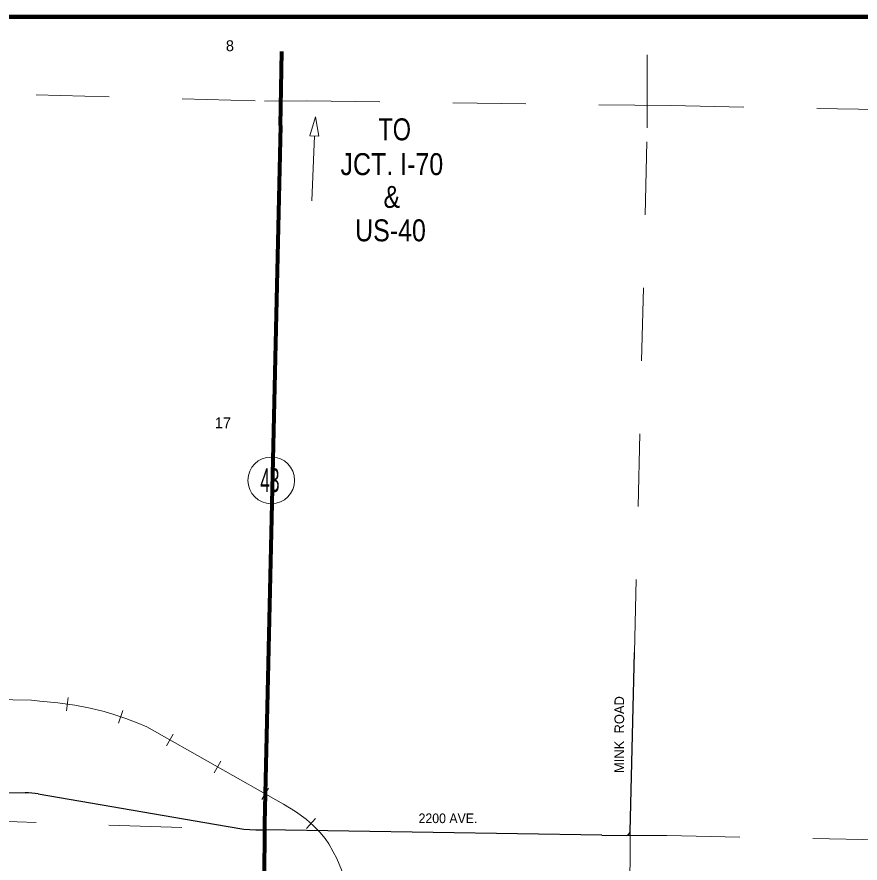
# Model space of a CAD drawing. Extents: x 149.11 to 153.06, y 38.56 to 42.5.
# Drawn here: x 150.749 to 151.904, y 41.343 to 42.503 of the extents above; entities that cross this region are included whole.
import ezdxf
from ezdxf.enums import TextEntityAlignment as Align

# ---------------------------------------------------------------- set-up
doc = ezdxf.new("R2010")
doc.units = 0
doc.header["$LTSCALE"] = 0.006
doc.linetypes.add('MEDIUM_DASHED', pattern=[4.5, 3, -1.5])
for name, color, linetype, lineweight in [('12', 7, 'Continuous', 80), ('14', 7, 'Continuous', 25), ('15', 7, 'MEDIUM_DASHED', 13), ('17', 7, 'Continuous', 13), ('19', 7, 'Continuous', 13), ('35', 7, 'Continuous', 13), ('48', 7, 'Continuous', 106)]:
    doc.layers.add(name, color=color, linetype=linetype, lineweight=lineweight)
doc.layers.add('45', color=7, linetype='Continuous')
doc.layers.add('49', color=7, linetype='Continuous')

msp = doc.modelspace()

# ---------------------------------------------------------------- linework, layer by layer
at = {"layer": '12'}
for p, q in [((151.110038, 42.353977), (151.111932, 42.455682)), ((151.110038, 42.353977), (151.088447, 41.397727)), ((151.088447, 41.397727), (151.087689, 41.316477))]:
    msp.add_line(p, q, dxfattribs=at)
at = {"layer": '14'}
for p, q in [((151.589394, 41.386553), (151.595265, 41.631818)), ((150.671212, 41.440152), (150.760227, 41.439394)), ((150.77822, 41.437879), (151.035985, 41.39375)), ((151.550379, 41.38125), (151.088447, 41.388636)), ((151.550379, 41.38125), (151.583712, 41.381061))]:
    msp.add_line(p, q, dxfattribs=at)
msp.add_lwpolyline([(151.035985, 41.39375), (151.059848, 41.389773), (151.076515, 41.388636), (151.088447, 41.388636)], dxfattribs=at)
for centre, radius, start, end in [((150.759448, 41.325848), 0.113636, 80.45509, 89.56014), ((151.583681, 41.386758), 0.005682, 269.84635, 358.60917)]:
    msp.add_arc(centre, radius, start, end, dxfattribs=at)
at = {"layer": '15'}
for p, q in [((151.612689, 42.350947), (151.612689, 42.455682)), ((150.375568, 42.407386), (151.088447, 42.3875)), ((151.146212, 42.387879), (151.088447, 42.3875)), ((151.146212, 42.387879), (151.645265, 42.381439)), ((151.645265, 42.381439), (152.105114, 42.372727)), ((151.595265, 41.631818), (151.612689, 42.350947)), ((150.475379, 41.408712), (151.076515, 41.388636)), ((151.589205, 41.344129), (151.589394, 41.386553)), ((151.583712, 41.381061), (151.639583, 41.380871)), ((151.639583, 41.380871), (152.021402, 41.372917)), ((151.589205, 41.344129), (151.58125, 41.031629))]:
    msp.add_line(p, q, dxfattribs=at)
at = {"layer": '17'}
for p, q in [((150.817045, 41.551894), (150.819318, 41.570076)), ((150.888068, 41.535038), (150.893939, 41.552462)), ((150.954167, 41.503788), (150.963068, 41.519886)), ((151.019318, 41.467045), (151.028409, 41.482955)), ((151.084659, 41.430114), (151.09375, 41.446023)), ((151.145644, 41.39053), (151.158144, 41.404167))]:
    msp.add_line(p, q, dxfattribs=at)
for points in [[(150.804924, 41.562689), (150.780303, 41.565341), (150.768939, 41.566288), (149.158902, 41.595455)], [(151.269129, 41.151326), (151.1875, 41.349621), (151.182576, 41.358712), (151.176515, 41.369697), (151.171402, 41.377083), (151.164015, 41.385417), (151.155303, 41.394318), (151.145455, 41.40322), (151.130682, 41.414015), (151.114394, 41.424053), (150.927083, 41.529735), (150.914015, 41.535227), (150.898485, 41.541288), (150.881818, 41.54697), (150.86875, 41.551136), (150.849432, 41.555303), (150.828409, 41.559848), (150.804924, 41.562689), (150.780303, 41.565341), (150.768939, 41.566288), (149.158902, 41.595455)], [(150.86875, 41.551136), (150.849432, 41.555303), (150.828409, 41.559848), (150.804924, 41.562689)], [(150.927083, 41.529735), (150.914015, 41.535227), (150.898485, 41.541288), (150.881818, 41.54697), (150.86875, 41.551136)], [(151.171402, 41.377083), (151.164015, 41.385417), (151.155303, 41.394318), (151.145455, 41.40322), (151.130682, 41.414015), (151.114394, 41.424053), (150.927083, 41.529735)], [(151.1875, 41.349621), (151.182576, 41.358712), (151.176515, 41.369697), (151.171402, 41.377083)], [(151.405871, 40.796023), (151.403788, 40.808144), (151.401894, 40.81875), (151.399811, 40.827083), (151.397348, 40.832576), (151.269129, 41.151326), (151.1875, 41.349621)]]:
    msp.add_lwpolyline(points, dxfattribs=at)
at = {"layer": '19'}
msp.add_circle((151.097612, 41.867803), 0.031987, dxfattribs=at)
at = {"layer": '35'}
msp.add_line((151.156818, 42.339962), (151.15303, 42.250758), dxfattribs=at)
msp.add_lwpolyline([(151.162879, 42.339773), (151.157955, 42.366288), (151.150568, 42.340152)], close=True, dxfattribs=at)
at = {"layer": '48'}
msp.add_lwpolyline([(149.111553, 38.620455), (149.111553, 42.50303), (152.994129, 42.50303), (152.994129, 38.620455)], close=True, dxfattribs=at)

# ---------------------------------------------------------------- texts
at = {"layer": '19', "width": 0.55}
msp.add_text('43', height=0.0322, dxfattribs=at).set_placement((151.095739, 41.851894), align=Align.CENTER)
at = {"layer": '35'}
for s, width, p in [('TO', 0.8, (151.266667, 42.333902)), ('JCT. I-70', 0.85, (151.262784, 42.286174)), ('&', 0.85, (151.262784, 42.241288)), ('US-40', 0.85, (151.26089, 42.195455))]:
    msp.add_text(s, height=0.03011, dxfattribs=dict(at, width=width)).set_placement(p, align=Align.CENTER)
at = {"layer": '45'}
for s, p in [('8', (151.040909, 42.456061)), ('17', (151.031345, 41.939205))]:
    msp.add_text(s, height=0.01496, dxfattribs=at).set_placement(p, align=Align.CENTER)
at = {"layer": '49'}
msp.add_text('MINK  ROAD', height=0.01326, rotation=90, dxfattribs=at).set_placement((151.581061, 41.519318), align=Align.CENTER)
at = {"layer": '49', "width": 0.95}
msp.add_text('2200 AVE.', height=0.01326, dxfattribs=at).set_placement((151.339678, 41.397917), align=Align.CENTER)

doc.saveas('drawing.dxf')
